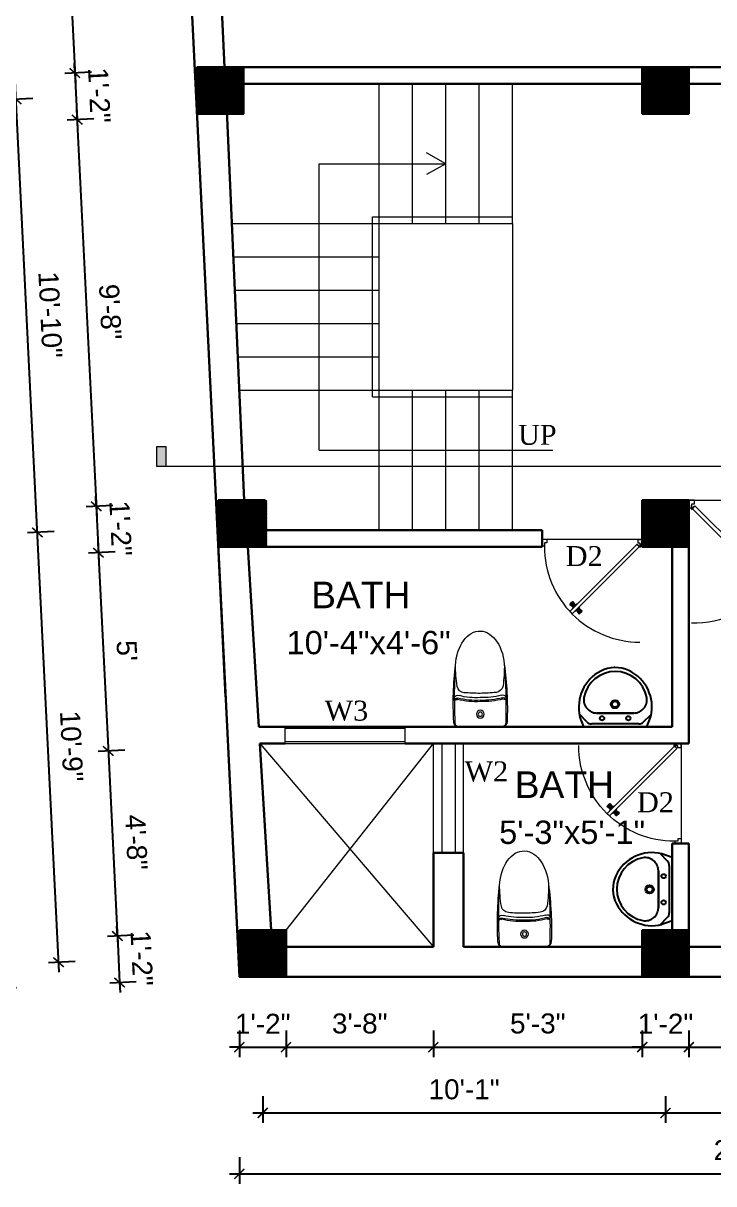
# Model space of a CAD drawing. Header units: inches. Extents: x -4737 to 13205, y 2479 to 13285.
# Drawn here: x 2797.3 to 3004.6, y 10664.3 to 11012.6 of the extents above; entities that cross this region are included whole.
import ezdxf
from ezdxf.enums import TextEntityAlignment as Align

# ---------------------------------------------------------------- set-up
doc = ezdxf.new("R2010")
doc.units = ezdxf.units.IN
doc.header["$MEASUREMENT"] = 0
doc.linetypes.add('HIDDEN2', pattern=[0.1875, 0.125, -0.0625])
for name, color, linetype, lineweight in [('A-FURN', 9, 'Continuous', 5), ('Door', 205, 'Continuous', 13), ('hatch-.09', 8, 'Continuous', 9), ('Label', 7, 'Continuous', 13), ('ns_DIMS', 1, 'Continuous', 0), ('ns_DIMS @ 1', 1, 'Continuous', 0), ('ns_TEXT', 7, 'Continuous', 13), ('PUERTAS', 7, 'Continuous', 9), ('stair', 201, 'Continuous', 13), ('Text', 7, 'Continuous', 13), ('WALL', 12, 'Continuous', 30), ('wall2', 1, 'Continuous', 15), ('windoow', 4, 'Continuous', 5)]:
    doc.layers.add(name, color=color, linetype=linetype, lineweight=lineweight)
doc.layers.add('furniture', color=253, linetype='Continuous')
doc.styles.add('arial 1000', font='arial.ttf')
doc.styles.add('dim', font='arial.ttf', dxfattribs={"height": 7})
doc.styles.get("Standard").update_dxf_attribs({"font": 'arial.ttf'})
doc.styles.add('Tahoma', font='tahoma.ttf')
doc.dimstyles.new("1-8'", dxfattribs={"dimtxt": 6, "dimasz": 3, "dimexe": 3, "dimexo": 6, "dimgap": 4, "dimtad": 1, "dimdec": 0, "dimzin": 0, "dimdsep": 46, "dimlunit": 4, "dimtxsty": 'arial 1000', "dimblk": 'ARCHTICK', "dimcen": 8, "dimdle": 3, "dimclrt": 7, "dimazin": 0, "dimtfac": 1, "dimtdec": 0, "dimtix": 1, "dimtmove": 2, "dimatfit": 3, "dimfxl": 5, "dimfxlon": 1, "dimarcsym": 0})

# ---------------------------------------------------------------- blocks, each defined once
blk = doc.blocks.new('2ft6in')
at = {"layer": 'PUERTAS', "color": 2}
for p, q in [((0.84, 2.1), (21.02, 22.28)), ((21.71, 21.6), (1.47, 1.37)), ((18.33, 21.76), (18.31, 21.77)), ((21.71, 21.6), (21.02, 22.28)), ((21.18, 18.9), (21.2, 18.89)), ((0, 2), (0, 0)), ((0.6, 2), (0, 2)), ((1.33, 0), (0, 0)), ((0.6, 1.26), (0.6, 2.04)), ((0.67, 1.26), (0.6, 1.26)), ((0.67, 1.26), (0.67, 2.01)), ((0.67, 1), (0.67, 1.26)), ((1.33, 1), (0.67, 1)), ((1.31, 1.53), (0.79, 2.06)), ((1.36, 1.58), (0.81, 2.12)), ((1.36, 1.58), (1.31, 1.53)), ((1.47, 1.37), (1.31, 1.53)), ((1.33, 0), (1.33, 1)), ((28.67, 0), (28.67, 1)), ((28.67, 1), (29.33, 1)), ((28.67, 0), (30, 0)), ((29.33, 1), (29.33, 2)), ((29.33, 2), (30, 2)), ((30, 0), (30, 2))]:
    blk.add_line(p, q, dxfattribs=at)
at = {"layer": 'PUERTAS', "color": 8}
for p, q in [((18.81, 20.78), (18.04, 21.4)), ((18.86, 20.83), (18.08, 21.46)), ((18.95, 20.92), (18.2, 21.58)), ((18.44, 21.9), (18.31, 21.77)), ((19.07, 21.03), (18.34, 21.72)), ((18.44, 21.9), (18.56, 22.02)), ((18.58, 22.01), (18.56, 22.02)), ((19.3, 21.26), (18.61, 22)), ((19.42, 21.38), (18.75, 22.14)), ((19.51, 21.48), (18.88, 22.26)), ((19.55, 21.53), (18.93, 22.3)), ((19.15, 20.82), (19.05, 20.92)), ((19.19, 20.87), (19.1, 20.96)), ((19.25, 20.93), (19.16, 21.02)), ((19.4, 21.08), (19.31, 21.17)), ((19.47, 21.15), (19.38, 21.24)), ((19.43, 20.78), (19.4, 20.9)), ((19.51, 21.19), (19.42, 21.28)), ((19.55, 20.91), (19.43, 20.94)), ((19.53, 21.21), (19.44, 21.3)), ((19.7, 21.06), (19.51, 21.01)), ((19.89, 21.24), (19.58, 21.08)), ((20.07, 21.42), (19.64, 21.15)), ((18.91, 20.27), (19.19, 20.69)), ((19.13, 20.8), (19.03, 20.9)), ((19.09, 20.44), (19.25, 20.76)), ((19.28, 20.63), (19.32, 20.83)), ((19.69, 19.49), (20.12, 19.76)), ((19.87, 19.67), (20.18, 19.83)), ((20.06, 19.85), (20.25, 19.9)), ((20.21, 20), (20.33, 19.97)), ((20.21, 19.38), (20.83, 18.61)), ((20.23, 19.7), (20.32, 19.61)), ((20.25, 19.72), (20.34, 19.63)), ((20.25, 19.43), (20.88, 18.65)), ((20.29, 19.76), (20.38, 19.67)), ((20.33, 20.13), (20.36, 20.01)), ((20.34, 19.53), (21, 18.77)), ((20.36, 19.83), (20.45, 19.74)), ((20.48, 20.28), (20.44, 20.08)), ((20.46, 19.64), (21.14, 18.91)), ((20.5, 19.98), (20.6, 19.89)), ((20.67, 20.47), (20.51, 20.15)), ((20.85, 20.64), (20.57, 20.22)), ((20.57, 20.04), (20.66, 19.95)), ((20.61, 20.09), (20.7, 19.99)), ((20.63, 20.11), (20.72, 20.01)), ((20.69, 19.87), (21.42, 19.19)), ((20.81, 19.99), (21.56, 19.33)), ((20.9, 20.08), (21.68, 19.45)), ((20.95, 20.13), (21.72, 19.51)), ((21.32, 19.01), (21.2, 18.89)), ((21.32, 19.01), (21.44, 19.14)), ((21.43, 19.15), (21.44, 19.14)), ((0, 0), (30, 0))]:
    blk.add_line(p, q, dxfattribs=at)
at = {"layer": 'PUERTAS', "color": 1}
for p, q in [((18.06, 21.44), (18.48, 21.86)), ((18.74, 20.79), (18.06, 21.34)), ((18.08, 21.51), (18.45, 21.88)), ((18.11, 21.49), (18.08, 21.51)), ((18.82, 22.25), (18.45, 21.88)), ((18.9, 22.28), (18.48, 21.86)), ((18.84, 22.23), (18.82, 22.25)), ((18.83, 20.8), (19.18, 21.15)), ((19.54, 21.59), (18.99, 22.27)), ((19.02, 20.88), (19.24, 21.1)), ((19.11, 20.79), (19.33, 21.01)), ((19.54, 21.5), (19.18, 21.15)), ((19.45, 21.31), (19.24, 21.1)), ((19.55, 21.22), (19.33, 21.01)), ((19.45, 21.41), (19.45, 21.41)), ((19.54, 21.22), (19.45, 21.31)), ((19.64, 21.23), (19.64, 21.23)), ((19.74, 21.24), (19.73, 21.23)), ((20.12, 21.49), (19.74, 21.24)), ((20.22, 21.48), (20.22, 21.49)), ((18.84, 20.21), (19.1, 20.6)), ((18.85, 20.11), (18.84, 20.12)), ((18.92, 20.89), (18.93, 20.88)), ((19.12, 20.8), (19.03, 20.89)), ((19.1, 20.7), (19.11, 20.69)), ((19.1, 20.6), (19.1, 20.6)), ((19.53, 19.43), (19.54, 19.42)), ((19.64, 19.42), (20.02, 19.67)), ((20.02, 19.67), (20.03, 19.68)), ((20.12, 19.68), (20.12, 19.68)), ((20.21, 19.69), (20.43, 19.9)), ((20.22, 19.41), (20.57, 19.76)), ((20.22, 19.69), (20.31, 19.6)), ((20.22, 19.32), (20.76, 18.64)), ((20.31, 19.6), (20.52, 19.81)), ((20.31, 19.5), (20.31, 19.5)), ((20.65, 20.12), (20.43, 19.9)), ((20.74, 20.03), (20.52, 19.81)), ((20.93, 20.11), (20.57, 19.76)), ((20.64, 20.11), (20.73, 20.02)), ((20.66, 20.31), (20.65, 20.31)), ((20.65, 20.21), (20.65, 20.22)), ((20.91, 20.7), (20.66, 20.31)), ((20.84, 20.02), (20.83, 20.03)), ((20.86, 18.63), (21.28, 19.05)), ((20.91, 20.8), (20.91, 20.79)), ((20.91, 18.68), (20.94, 18.66)), ((20.94, 18.66), (21.31, 19.03)), ((21.02, 20.12), (21.7, 19.57)), ((21.7, 19.47), (21.28, 19.05)), ((21.67, 19.4), (21.31, 19.03)), ((21.65, 19.42), (21.67, 19.4))]:
    blk.add_line(p, q, dxfattribs=at)
at = {"layer": 'PUERTAS', "color": 2}
for radius in [0.129, 0.0627]:
    blk.add_circle((0.68, 2.14), radius, dxfattribs=at)
at = {"layer": 'PUERTAS', "color": 8}
blk.add_arc((0.68, 2.14), 28.65, 359.7285, 90.0333, dxfattribs=at)
at = {"layer": 'PUERTAS', "color": 1}
for centre, start, end in [((18.94, 22.23), 38.9236, 135), ((19.4, 21.36), 315, 45), ((19.49, 21.55), 315, 38.9236), ((19.6, 21.18), 50.2572, 135), ((19.68, 21.28), 230.2572, 315), ((20.17, 21.44), 45, 135), ((18.78, 20.84), 231.0764, 315), ((18.89, 20.16), 135, 225), ((18.97, 20.93), 225, 315), ((19.16, 20.74), 135, 219.7428), ((19.06, 20.65), 315, 39.7428), ((19.59, 19.47), 225, 315), ((20.07, 19.63), 50.2572, 135), ((20.16, 19.73), 230.2572, 315), ((20.27, 19.36), 135, 218.9236), ((20.35, 19.55), 135, 225), ((20.7, 20.26), 135, 219.7428), ((20.6, 20.17), 315, 39.7428), ((20.78, 19.98), 45, 135), ((20.82, 18.68), 218.9236, 315), ((20.87, 20.75), 315, 45), ((20.98, 20.07), 51.0764, 135), ((21.65, 19.52), 315, 51.0764)]:
    blk.add_arc(centre, 0.0667, start, end, dxfattribs=at)
blk = doc.blocks.new('*U33')
at = {"color": 3, "xscale": -1}
blk.add_blockref('2ft6in', (42, 0), dxfattribs=at)
blk = doc.blocks.new('3ft')
at = {"layer": 'PUERTAS', "color": 2}
for p, q in [((1.01, 2.52), (25.23, 26.74)), ((26.05, 25.92), (1.77, 1.64)), ((21.99, 26.11), (21.98, 26.13)), ((26.05, 25.92), (25.23, 26.74)), ((25.42, 22.68), (25.43, 22.67)), ((0, 2.4), (0, 0)), ((0.72, 2.4), (0, 2.4)), ((1.6, 0), (0, 0)), ((0.72, 1.52), (0.72, 2.44)), ((0.8, 1.52), (0.72, 1.52)), ((0.8, 1.52), (0.8, 2.41)), ((0.8, 1.2), (0.8, 1.52)), ((1.6, 1.2), (0.8, 1.2)), ((1.57, 1.84), (0.94, 2.47)), ((1.63, 1.89), (0.97, 2.55)), ((1.63, 1.89), (1.57, 1.84)), ((1.77, 1.64), (1.57, 1.84)), ((1.6, 0), (1.6, 1.2)), ((34.4, 0), (34.4, 1.2)), ((34.4, 1.2), (35.2, 1.2)), ((34.4, 0), (36, 0)), ((35.2, 1.2), (35.2, 2.4)), ((35.2, 2.4), (36, 2.4)), ((36, 0), (36, 2.4))]:
    blk.add_line(p, q, dxfattribs=at)
at = {"layer": 'PUERTAS', "color": 8}
for p, q in [((22.57, 24.94), (21.65, 25.68)), ((22.63, 24.99), (21.69, 25.75)), ((22.74, 25.1), (21.84, 25.9)), ((22.13, 26.28), (21.98, 26.13)), ((22.88, 25.24), (22.01, 26.06)), ((22.13, 26.28), (22.27, 26.42)), ((22.29, 26.41), (22.27, 26.42)), ((23.16, 25.52), (22.34, 26.39)), ((23.3, 25.66), (22.5, 26.56)), ((23.41, 25.77), (22.65, 26.71)), ((22.69, 24.32), (23.02, 24.83)), ((23.46, 25.83), (22.72, 26.75)), ((22.95, 24.96), (22.84, 25.07)), ((22.98, 24.99), (22.86, 25.1)), ((23.03, 25.04), (22.91, 25.15)), ((22.91, 24.53), (23.1, 24.91)), ((23.11, 25.12), (22.99, 25.23)), ((23.13, 24.76), (23.18, 24.99)), ((23.28, 25.3), (23.17, 25.41)), ((23.36, 25.37), (23.25, 25.49)), ((23.31, 24.94), (23.28, 25.08)), ((23.41, 25.43), (23.3, 25.54)), ((23.46, 25.09), (23.32, 25.13)), ((23.44, 25.45), (23.33, 25.56)), ((23.64, 25.27), (23.41, 25.22)), ((23.87, 25.49), (23.49, 25.3)), ((24.08, 25.71), (23.57, 25.38)), ((24.8, 24.56), (24.61, 24.18)), ((25.02, 24.77), (24.68, 24.26)), ((23.63, 23.38), (24.14, 23.72)), ((23.84, 23.6), (24.22, 23.79)), ((24.07, 23.82), (24.3, 23.88)), ((24.25, 24), (24.39, 23.97)), ((24.25, 23.26), (24.99, 22.34)), ((24.27, 23.64), (24.38, 23.53)), ((24.3, 23.67), (24.41, 23.56)), ((24.3, 23.32), (25.06, 22.38)), ((24.35, 23.72), (24.46, 23.61)), ((24.4, 24.15), (24.43, 24.01)), ((24.41, 23.43), (25.2, 22.53)), ((24.43, 23.8), (24.54, 23.69)), ((24.58, 24.33), (24.52, 24.1)), ((24.55, 23.57), (25.37, 22.7)), ((24.6, 23.97), (24.72, 23.86)), ((24.68, 24.05), (24.79, 23.94)), ((24.73, 24.1), (24.85, 23.99)), ((24.76, 24.13), (24.87, 24.02)), ((24.83, 23.85), (25.7, 23.03)), ((24.97, 23.99), (25.87, 23.2)), ((25.08, 24.1), (26.02, 23.34)), ((25.14, 24.15), (26.06, 23.41)), ((25.58, 22.82), (25.43, 22.67)), ((25.58, 22.82), (25.73, 22.97)), ((25.72, 22.98), (25.73, 22.97)), ((0, 0), (36, 0))]:
    blk.add_line(p, q, dxfattribs=at)
at = {"layer": 'PUERTAS', "color": 1}
for p, q in [((21.67, 25.73), (22.17, 26.23)), ((22.49, 24.95), (21.67, 25.61)), ((21.7, 25.82), (22.14, 26.26)), ((21.73, 25.79), (21.7, 25.82)), ((22.58, 26.7), (22.14, 26.26)), ((22.67, 26.73), (22.17, 26.23)), ((22.61, 26.67), (22.58, 26.7)), ((22.6, 24.96), (23.02, 25.38)), ((22.61, 24.25), (22.92, 24.72)), ((22.7, 25.07), (22.71, 25.06)), ((23.45, 25.91), (22.79, 26.73)), ((22.82, 25.06), (23.08, 25.32)), ((22.94, 24.95), (22.83, 25.07)), ((22.92, 24.72), (22.92, 24.72)), ((22.93, 24.94), (23.19, 25.21)), ((22.93, 24.84), (22.93, 24.83)), ((23.44, 25.81), (23.02, 25.38)), ((23.34, 25.58), (23.08, 25.32)), ((23.46, 25.47), (23.19, 25.21)), ((23.33, 25.7), (23.34, 25.69)), ((23.45, 25.46), (23.33, 25.57)), ((23.57, 25.47), (23.57, 25.47)), ((24.15, 25.79), (23.68, 25.48)), ((23.68, 25.48), (23.68, 25.48)), ((24.27, 25.78), (24.26, 25.79)), ((25.1, 24.84), (24.79, 24.38)), ((25.09, 24.96), (25.1, 24.95)), ((22.62, 24.13), (22.61, 24.14)), ((23.44, 23.31), (23.45, 23.3)), ((23.56, 23.3), (24.03, 23.61)), ((24.03, 23.61), (24.03, 23.62)), ((24.14, 23.62), (24.14, 23.62)), ((24.25, 23.62), (24.51, 23.89)), ((24.26, 23.29), (24.69, 23.71)), ((24.26, 23.63), (24.37, 23.52)), ((24.26, 23.18), (24.92, 22.37)), ((24.37, 23.52), (24.63, 23.77)), ((24.37, 23.4), (24.37, 23.4)), ((24.78, 24.15), (24.51, 23.89)), ((24.89, 24.03), (24.63, 23.77)), ((25.11, 24.14), (24.69, 23.71)), ((24.77, 24.14), (24.88, 24.03)), ((24.79, 24.38), (24.78, 24.37)), ((24.78, 24.26), (24.78, 24.26)), ((25, 24.03), (25, 24.03)), ((25.04, 22.36), (25.54, 22.86)), ((25.1, 22.42), (25.13, 22.39)), ((25.13, 22.39), (25.57, 22.83)), ((25.22, 24.14), (26.03, 23.48)), ((26.04, 23.37), (25.54, 22.86)), ((26.01, 23.27), (25.57, 22.83)), ((25.98, 23.3), (26.01, 23.27))]:
    blk.add_line(p, q, dxfattribs=at)
at = {"layer": 'PUERTAS', "color": 2}
for radius in [0.155, 0.0752]:
    blk.add_circle((0.82, 2.56), radius, dxfattribs=at)
at = {"layer": 'PUERTAS', "color": 8}
blk.add_arc((0.82, 2.56), 34.38, 359.7285, 90.0333, dxfattribs=at)
at = {"layer": 'PUERTAS', "color": 1}
for centre, start, end in [((22.54, 25.01), 231.0764, 315), ((22.73, 26.68), 38.9236, 135), ((22.77, 25.12), 225, 315), ((22.99, 24.89), 135, 219.7428), ((22.87, 24.78), 315, 39.7428), ((23.28, 25.63), 315, 45), ((23.39, 25.86), 315, 38.9236), ((23.51, 25.41), 50.2572, 135), ((23.62, 25.53), 230.2572, 315), ((24.2, 25.73), 45, 135), ((25.04, 24.89), 315, 45), ((22.67, 24.2), 135, 225), ((23.51, 23.36), 225, 315), ((24.09, 23.56), 50.2572, 135), ((24.2, 23.68), 230.2572, 315), ((24.32, 23.23), 135, 218.9236), ((24.42, 23.46), 135, 225), ((24.84, 24.31), 135, 219.7428), ((24.72, 24.21), 315, 39.7428), ((24.94, 23.98), 45, 135), ((24.98, 22.42), 218.9236, 315), ((25.17, 24.08), 51.0764, 135), ((25.98, 23.42), 315, 51.0764)]:
    blk.add_arc(centre, 0.08, start, end, dxfattribs=at)
blk = doc.blocks.new('*U36')
at = {"color": 3}
blk.add_blockref('3ft', (0, 0), dxfattribs=at)
blk = doc.blocks.new('A$C2BC6131C')
at = {"layer": 'A-FURN', "color": 8}
for p in [(0, 163.5), (0, -163.5)]:
    blk.add_line(p, (0, 0), dxfattribs=at)
for radius in [29.6, 16.1]:
    blk.add_circle((95.9, 0), radius, dxfattribs=at)
for centre, radius, start, end in [((40, 163.5), 40, 92.59988, 180), ((197, -4116.4), 4311.6, 86.30057, 92.47118), ((155.1, -2371.3), 2577.4, 82.86641, 92.59988), ((201.9, 176.4), 18.8, 342.35932, 95.93155), ((192.7, 178.4), 18.2, 343.38126, 66.47238), ((217.8, 172), 24.1, 332.20328, 71.94045), ((468.5, -913.5), 1099.7, 89.65189, 98.29697), ((793.4, 23.7), 602, 165.61847, 182.25332), ((793.4, 23.7), 592, 165.61847, 182.25332), ((773.9, 23.7), 552, 165.61847, 182.45753), ((1633.1, -8.2), 1378.2, 174.60795, 179.65911), ((320.7, 115.7), 60, 100.47011, 174.60795), ((1633.1, 8.2), 1378.2, 180.34089, 185.39205), ((793.4, -23.7), 602, 177.74668, 194.38153), ((793.4, -23.7), 592, 177.74668, 194.38153), ((773.9, -23.7), 552, 177.54247, 194.38153), ((40, -163.5), 40, 180, 267.40012), ((201.9, -176.4), 18.8, 264.06845, 17.64068), ((192.7, -178.4), 18.2, 293.52762, 16.61874), ((217.8, -172), 24.1, 288.05955, 27.79672), ((320.7, -115.7), 60, 185.39205, 259.52989), ((468.5, 913.5), 1099.7, 261.70303, 270.34811), ((197, 4116.4), 4311.6, 267.52882, 273.69943), ((155.1, 2371.3), 2577.4, 267.40012, 277.13359)]:
    blk.add_arc(centre, radius, start, end, dxfattribs=at)
blk.add_ellipse((440.7, 0), major_axis=(-289.3, 0), ratio=0.648116, start_param=1.570796, end_param=4.592942, dxfattribs=at)
blk = doc.blocks.new('A$C2C8E2855')
at = {"color": 3}
for p, q in [((76.7, -153.7), (18.7, -208.2)), ((49.5, -117.7), (20, -196.2)), ((530.2, -117.7), (49.5, -117.7)), ((52.4, -117.7), (529.2, -117.7)), ((110.9, -140.2), (470.9, -140.2)), ((506.5, -155.1), (563.4, -212.8)), ((530.2, -117.7), (559.7, -196.2)), ((149.1, -222.9), (431, -222.9)), ((431, -222.9), (149.1, -222.9))]:
    blk.add_line(p, q, dxfattribs=at)
for centre, radius in [((190.8, -182.7), 16.3), ((390.8, -182.7), 16.3), ((292.2, -290.1), 31.6), ((292.2, -290.1), 23)]:
    blk.add_circle(centre, radius, dxfattribs=at)
for centre, radius, start, end in [((110.9, -190.2), 50, 90, 133.18096), ((470.9, -190.2), 50, 44.56072, 90), ((318.3, -269.6), 307.1, 166.17513, 244.72963), ((149.1, -322.9), 100, 90, 190.56023), ((261.4, -269.6), 307.1, 297.06391, 13.82487), ((431, -322.9), 100, 349.43977, 90), ((290.1, -296.6), 243.4, 190.56023, 349.43977), ((289.7, -319.1), 250.2, 245.80711, 296.46282), ((318.3, -269.6), 307.1, 266.58899, 266.59358)]:
    blk.add_arc(centre, radius, start, end, dxfattribs=at)
at = {"color": 3, "width": 0.8, "flags": 9}
for tag in ['XSIZE', 'YSIZE']:
    blk.add_attdef(tag, (289.9, -117.7), '', height=0.5, dxfattribs=at)
blk = doc.blocks.new('*U32')
at = {"color": 3}
blk.add_blockref('2ft6in', (0, 0), dxfattribs=at)
blk = doc.blocks.new('_ArchTick')
at = {"color": 0, "const_width": 0.15}
blk.add_lwpolyline([(-0.5, -0.5), (0.5, 0.5)], dxfattribs=at)
blk = doc.blocks.new('*D414')
at = {"layer": 'Defpoints', "color": 0, "transparency": 16777216}
for p in [(2862.16, 10726.48), (2876.16, 10726.48), (2876.16, 10705.34)]:
    blk.add_point(p, dxfattribs=at)
at = {"layer": 'ns_DIMS', "color": 0, "lineweight": -2, "transparency": 16777216}
for p, q in [((2862.16, 10710.34), (2862.16, 10702.34)), ((2876.16, 10710.34), (2876.16, 10702.34)), ((2862.16, 10705.34), (2859.16, 10705.34)), ((2862.16, 10705.34), (2876.16, 10705.34)), ((2876.16, 10705.34), (2879.16, 10705.34))]:
    blk.add_line(p, q, dxfattribs=at)
at = {"layer": 'ns_DIMS', "color": 0, "lineweight": -2, "transparency": 16777216, "xscale": 3, "yscale": 3, "zscale": 3}
blk.add_blockref('_ArchTick', (2862.16, 10705.34), dxfattribs=at)
at = {"layer": 'ns_DIMS', "color": 0, "lineweight": -2, "transparency": 16777216, "xscale": 3, "yscale": 3, "zscale": 3, "rotation": 180}
blk.add_blockref('_ArchTick', (2876.16, 10705.34), dxfattribs=at)
at = {"layer": 'ns_DIMS', "color": 7, "transparency": 16777216, "insert": (2869.16, 10712.35), "char_height": 6, "attachment_point": 5, "style": 'arial 1000'}
blk.add_mtext('1\'-2"', dxfattribs=at)
blk = doc.blocks.new('*D415')
at = {"layer": 'Defpoints', "color": 0, "transparency": 16777216}
for p in [(2876.16, 10726.48), (2920.4, 10726.48), (2920.4, 10705.34)]:
    blk.add_point(p, dxfattribs=at)
at = {"layer": 'ns_DIMS', "color": 0, "lineweight": -2, "transparency": 16777216}
for p, q in [((2876.16, 10710.34), (2876.16, 10702.34)), ((2920.4, 10710.34), (2920.4, 10702.34)), ((2873.16, 10705.34), (2923.4, 10705.34))]:
    blk.add_line(p, q, dxfattribs=at)
at = {"layer": 'ns_DIMS', "color": 0, "lineweight": -2, "transparency": 16777216, "xscale": 3, "yscale": 3, "zscale": 3, "rotation": 180}
blk.add_blockref('_ArchTick', (2876.16, 10705.34), dxfattribs=at)
at = {"layer": 'ns_DIMS', "color": 0, "lineweight": -2, "transparency": 16777216, "xscale": 3, "yscale": 3, "zscale": 3}
blk.add_blockref('_ArchTick', (2920.4, 10705.34), dxfattribs=at)
at = {"layer": 'ns_DIMS', "color": 7, "transparency": 16777216, "insert": (2898.28, 10712.4), "char_height": 6, "attachment_point": 5, "style": 'arial 1000'}
blk.add_mtext('3\'-8"', dxfattribs=at)
blk = doc.blocks.new('*D416')
at = {"layer": 'Defpoints', "color": 0, "transparency": 16777216}
for p in [(2920.4, 10726.48), (2983.07, 10726.48), (2983.07, 10705.34)]:
    blk.add_point(p, dxfattribs=at)
at = {"layer": 'ns_DIMS', "color": 0, "lineweight": -2, "transparency": 16777216}
for p, q in [((2920.4, 10710.34), (2920.4, 10702.34)), ((2983.07, 10710.34), (2983.07, 10702.34)), ((2917.4, 10705.34), (2986.07, 10705.34))]:
    blk.add_line(p, q, dxfattribs=at)
at = {"layer": 'ns_DIMS', "color": 0, "lineweight": -2, "transparency": 16777216, "xscale": 3, "yscale": 3, "zscale": 3, "rotation": 180}
blk.add_blockref('_ArchTick', (2920.4, 10705.34), dxfattribs=at)
at = {"layer": 'ns_DIMS', "color": 0, "lineweight": -2, "transparency": 16777216, "xscale": 3, "yscale": 3, "zscale": 3}
blk.add_blockref('_ArchTick', (2983.07, 10705.34), dxfattribs=at)
at = {"layer": 'ns_DIMS', "color": 7, "transparency": 16777216, "insert": (2951.73, 10712.4), "char_height": 6, "attachment_point": 5, "style": 'arial 1000'}
blk.add_mtext('5\'-3"', dxfattribs=at)
blk = doc.blocks.new('*D245')
at = {"layer": 'Defpoints', "color": 0, "transparency": 16777216}
for p in [(2983.07, 10726.48), (2997.07, 10726.48), (2997.07, 10705.34)]:
    blk.add_point(p, dxfattribs=at)
at = {"layer": 'ns_DIMS', "color": 0, "lineweight": -2, "transparency": 16777216}
for p, q in [((2983.07, 10710.34), (2983.07, 10702.34)), ((2997.07, 10710.34), (2997.07, 10702.34)), ((2983.07, 10705.34), (2980.07, 10705.34)), ((2983.07, 10705.34), (2997.07, 10705.34)), ((2997.07, 10705.34), (3000.07, 10705.34))]:
    blk.add_line(p, q, dxfattribs=at)
at = {"layer": 'ns_DIMS', "color": 0, "lineweight": -2, "transparency": 16777216, "xscale": 3, "yscale": 3, "zscale": 3}
blk.add_blockref('_ArchTick', (2983.07, 10705.34), dxfattribs=at)
at = {"layer": 'ns_DIMS', "color": 0, "lineweight": -2, "transparency": 16777216, "xscale": 3, "yscale": 3, "zscale": 3, "rotation": 180}
blk.add_blockref('_ArchTick', (2997.07, 10705.34), dxfattribs=at)
at = {"layer": 'ns_DIMS', "color": 7, "transparency": 16777216, "insert": (2990.07, 10712.35), "char_height": 6, "attachment_point": 5, "style": 'arial 1000'}
blk.add_mtext('1\'-2"', dxfattribs=at)
blk = doc.blocks.new('*D417')
at = {"layer": 'Defpoints', "color": 0, "transparency": 16777216}
for p in [(2997.07, 10726.48), (3158.93, 10726.48), (3158.93, 10705.34)]:
    blk.add_point(p, dxfattribs=at)
at = {"layer": 'ns_DIMS', "color": 0, "lineweight": -2, "transparency": 16777216}
for p, q in [((2997.07, 10710.34), (2997.07, 10702.34)), ((3158.93, 10710.34), (3158.93, 10702.34)), ((2994.07, 10705.34), (3161.93, 10705.34))]:
    blk.add_line(p, q, dxfattribs=at)
at = {"layer": 'ns_DIMS', "color": 0, "lineweight": -2, "transparency": 16777216, "xscale": 3, "yscale": 3, "zscale": 3, "rotation": 180}
blk.add_blockref('_ArchTick', (2997.07, 10705.34), dxfattribs=at)
at = {"layer": 'ns_DIMS', "color": 0, "lineweight": -2, "transparency": 16777216, "xscale": 3, "yscale": 3, "zscale": 3}
blk.add_blockref('_ArchTick', (3158.93, 10705.34), dxfattribs=at)
at = {"layer": 'ns_DIMS', "color": 7, "transparency": 16777216, "insert": (3078, 10712.4), "char_height": 6, "attachment_point": 5, "style": 'arial 1000'}
blk.add_mtext('13\'-6"', dxfattribs=at)
blk = doc.blocks.new('*D409')
at = {"layer": 'Defpoints', "color": 0, "transparency": 16777216}
for p in [(2869.16, 10726.48), (2990.07, 10726.48), (2990.07, 10685.58)]:
    blk.add_point(p, dxfattribs=at)
at = {"layer": 'ns_DIMS', "color": 0, "lineweight": -2, "transparency": 16777216}
for p, q in [((2869.16, 10690.58), (2869.16, 10682.58)), ((2990.07, 10690.58), (2990.07, 10682.58)), ((2866.16, 10685.58), (2993.07, 10685.58))]:
    blk.add_line(p, q, dxfattribs=at)
at = {"layer": 'ns_DIMS', "color": 0, "lineweight": -2, "transparency": 16777216, "xscale": 3, "yscale": 3, "zscale": 3, "rotation": 180}
blk.add_blockref('_ArchTick', (2869.16, 10685.58), dxfattribs=at)
at = {"layer": 'ns_DIMS', "color": 0, "lineweight": -2, "transparency": 16777216, "xscale": 3, "yscale": 3, "zscale": 3}
blk.add_blockref('_ArchTick', (2990.07, 10685.58), dxfattribs=at)
at = {"layer": 'ns_DIMS', "color": 7, "transparency": 16777216, "insert": (2929.61, 10692.64), "char_height": 6, "attachment_point": 5, "style": 'arial 1000'}
blk.add_mtext('10\'-1"', dxfattribs=at)
blk = doc.blocks.new('*D410')
at = {"layer": 'Defpoints', "color": 0, "transparency": 16777216}
for p in [(2990.07, 10726.48), (3167.61, 10726.48), (3167.61, 10685.58)]:
    blk.add_point(p, dxfattribs=at)
at = {"layer": 'ns_DIMS', "color": 0, "lineweight": -2, "transparency": 16777216}
for p, q in [((2990.07, 10690.58), (2990.07, 10682.58)), ((3167.61, 10690.58), (3167.61, 10682.58)), ((2987.07, 10685.58), (3170.61, 10685.58))]:
    blk.add_line(p, q, dxfattribs=at)
at = {"layer": 'ns_DIMS', "color": 0, "lineweight": -2, "transparency": 16777216, "xscale": 3, "yscale": 3, "zscale": 3, "rotation": 180}
blk.add_blockref('_ArchTick', (2990.07, 10685.58), dxfattribs=at)
at = {"layer": 'ns_DIMS', "color": 0, "lineweight": -2, "transparency": 16777216, "xscale": 3, "yscale": 3, "zscale": 3}
blk.add_blockref('_ArchTick', (3167.61, 10685.58), dxfattribs=at)
at = {"layer": 'ns_DIMS', "color": 7, "transparency": 16777216, "insert": (3078.84, 10692.64), "char_height": 6, "attachment_point": 5, "style": 'arial 1000'}
blk.add_mtext('14\'-10"', dxfattribs=at)
blk = doc.blocks.new('*D243')
at = {"layer": 'Defpoints', "color": 0, "transparency": 16777216}
for p in [(2862.16, 10726.48), (3172.93, 10726.48), (3172.93, 10667.32)]:
    blk.add_point(p, dxfattribs=at)
at = {"layer": 'ns_DIMS', "color": 0, "lineweight": -2, "transparency": 16777216}
for p, q in [((2862.16, 10672.32), (2862.16, 10664.32)), ((3172.93, 10672.32), (3172.93, 10664.32)), ((2859.16, 10667.32), (3175.93, 10667.32))]:
    blk.add_line(p, q, dxfattribs=at)
at = {"layer": 'ns_DIMS', "color": 0, "lineweight": -2, "transparency": 16777216, "xscale": 3, "yscale": 3, "zscale": 3, "rotation": 180}
blk.add_blockref('_ArchTick', (2862.16, 10667.32), dxfattribs=at)
at = {"layer": 'ns_DIMS', "color": 0, "lineweight": -2, "transparency": 16777216, "xscale": 3, "yscale": 3, "zscale": 3}
blk.add_blockref('_ArchTick', (3172.93, 10667.32), dxfattribs=at)
at = {"layer": 'ns_DIMS', "color": 7, "transparency": 16777216, "insert": (3017.54, 10674.38), "char_height": 6, "attachment_point": 5, "style": 'arial 1000'}
blk.add_mtext('25\'-11"', dxfattribs=at)
blk = doc.blocks.new('*U53')
blk.add_hatch(color=256).paths.add_polyline_path([(-7.7473, 0.125), (-7.6914, 0.125), (-7.6914, 0), (-7.7473, 0)])
at = {"linetype": 'HIDDEN2', "ltscale": 100}
blk.add_line((-0.3125, 0), (-7.7473, 0), dxfattribs=at)
blk.add_lwpolyline([(-7.7473, 0.125), (-7.6914, 0.125), (-7.6914, 0), (-7.7473, 0)], close=True)
at = {"style": 'Tahoma', "flags": 8}
blk.add_attdef('VIEWNUMBER', text='', height=0.125, dxfattribs=at).set_placement((0, 0), align=Align.BOTTOM_CENTER)
blk.add_attdef('SHEETNUMBER', text='', height=0.125, dxfattribs=at).set_placement((0, -0.0625), align=Align.TOP_CENTER)
blk = doc.blocks.new('*D578')
at = {"layer": 'Defpoints', "color": 0, "transparency": 16777216}
for p in [(2842.87, 11117.98), (2812.76, 10997.67), (2849.4, 10999.48)]:
    blk.add_point(p, dxfattribs=at)
at = {"layer": 'ns_DIMS', "color": 0, "lineweight": -2, "transparency": 16777216}
for p, q in [((2806.77, 11119.21), (2812.91, 10994.67)), ((2811.91, 11116.46), (2803.92, 11116.07)), ((2817.75, 10997.92), (2809.76, 10997.52))]:
    blk.add_line(p, q, dxfattribs=at)
at = {"layer": 'ns_DIMS', "color": 0, "lineweight": -2, "transparency": 16777216, "xscale": 3, "yscale": 3, "zscale": 3}
for p, rotation in [((2806.92, 11116.21), 92.82029601863803), ((2812.76, 10997.67), 272.820296018638)]:
    blk.add_blockref('_ArchTick', p, dxfattribs=dict(at, rotation=rotation))
at = {"layer": 'ns_DIMS', "color": 7, "transparency": 16777216, "insert": (2816.89, 11057.29), "char_height": 6, "attachment_point": 5, "rotation": 272.8203, "style": 'arial 1000'}
blk.add_mtext('9\'-11"', dxfattribs=at)
blk = doc.blocks.new('*D579')
at = {"layer": 'Defpoints', "color": 0, "transparency": 16777216}
for p in [(2849.4, 10999.48), (2813.45, 10983.7), (2849.4, 10985.48)]:
    blk.add_point(p, dxfattribs=at)
at = {"layer": 'ns_DIMS', "color": 0, "lineweight": -2, "transparency": 16777216}
for p, q in [((2812.76, 10997.67), (2812.61, 11000.67)), ((2817.75, 10997.92), (2809.76, 10997.52)), ((2812.76, 10997.67), (2813.45, 10983.7)), ((2818.44, 10983.95), (2810.45, 10983.56)), ((2813.45, 10983.7), (2813.59, 10980.71))]:
    blk.add_line(p, q, dxfattribs=at)
at = {"layer": 'ns_DIMS', "color": 0, "lineweight": -2, "transparency": 16777216, "xscale": 3, "yscale": 3, "zscale": 3}
for p, rotation in [((2812.76, 10997.67), 272.820296018638), ((2813.45, 10983.7), 92.82029601863803)]:
    blk.add_blockref('_ArchTick', p, dxfattribs=dict(at, rotation=rotation))
at = {"layer": 'ns_DIMS', "color": 7, "transparency": 16777216, "insert": (2820.11, 10991.03), "char_height": 6, "attachment_point": 5, "rotation": 272.8203, "style": 'arial 1000'}
blk.add_mtext('1\'-2"', dxfattribs=at)
blk = doc.blocks.new('*D580')
at = {"layer": 'Defpoints', "color": 0, "transparency": 16777216}
for p in [(2849.4, 10985.48), (2819.16, 10867.67), (2855.81, 10869.48)]:
    blk.add_point(p, dxfattribs=at)
at = {"layer": 'ns_DIMS', "color": 0, "lineweight": -2, "transparency": 16777216}
for p, q in [((2813.3, 10986.7), (2819.31, 10864.67)), ((2818.44, 10983.95), (2810.45, 10983.56)), ((2824.16, 10867.92), (2816.17, 10867.52))]:
    blk.add_line(p, q, dxfattribs=at)
at = {"layer": 'ns_DIMS', "color": 0, "lineweight": -2, "transparency": 16777216, "xscale": 3, "yscale": 3, "zscale": 3}
for p, rotation in [((2813.45, 10983.7), 92.82029601863803), ((2819.16, 10867.67), 272.820296018638)]:
    blk.add_blockref('_ArchTick', p, dxfattribs=dict(at, rotation=rotation))
at = {"layer": 'ns_DIMS', "color": 7, "transparency": 16777216, "insert": (2823.36, 10926.04), "char_height": 6, "attachment_point": 5, "rotation": 272.8203, "style": 'arial 1000'}
blk.add_mtext('9\'-8"', dxfattribs=at)
blk = doc.blocks.new('*D581')
at = {"layer": 'Defpoints', "color": 0, "transparency": 16777216}
for p in [(2855.81, 10869.48), (2819.85, 10853.7), (2855.81, 10855.48)]:
    blk.add_point(p, dxfattribs=at)
at = {"layer": 'ns_DIMS', "color": 0, "lineweight": -2, "transparency": 16777216}
for p, q in [((2824.16, 10867.92), (2816.17, 10867.52)), ((2819.16, 10867.67), (2819.01, 10870.67)), ((2819.16, 10867.67), (2819.85, 10853.7)), ((2824.84, 10853.95), (2816.85, 10853.56)), ((2819.85, 10853.7), (2820, 10850.71))]:
    blk.add_line(p, q, dxfattribs=at)
at = {"layer": 'ns_DIMS', "color": 0, "lineweight": -2, "transparency": 16777216, "xscale": 3, "yscale": 3, "zscale": 3}
for p, rotation in [((2819.16, 10867.67), 272.820296018638), ((2819.85, 10853.7), 92.82029601863803)]:
    blk.add_blockref('_ArchTick', p, dxfattribs=dict(at, rotation=rotation))
at = {"layer": 'ns_DIMS', "color": 7, "transparency": 16777216, "insert": (2826.51, 10861.03), "char_height": 6, "attachment_point": 5, "rotation": 272.8203, "style": 'arial 1000'}
blk.add_mtext('1\'-2"', dxfattribs=at)
blk = doc.blocks.new('*D582')
at = {"layer": 'Defpoints', "color": 0, "transparency": 16777216}
for p in [(2855.81, 10855.48), (2868.31, 10796.47), (2822.78, 10794.22)]:
    blk.add_point(p, dxfattribs=at)
at = {"layer": 'ns_DIMS', "color": 0, "lineweight": -2, "transparency": 16777216}
for p, q in [((2824.84, 10853.95), (2816.85, 10853.56)), ((2819.7, 10856.7), (2822.93, 10791.23)), ((2827.77, 10794.47), (2819.78, 10794.08))]:
    blk.add_line(p, q, dxfattribs=at)
at = {"layer": 'ns_DIMS', "color": 0, "lineweight": -2, "transparency": 16777216, "xscale": 3, "yscale": 3, "zscale": 3}
for p, rotation in [((2819.85, 10853.7), 92.82029601863803), ((2822.78, 10794.22), 272.820296018638)]:
    blk.add_blockref('_ArchTick', p, dxfattribs=dict(at, rotation=rotation))
at = {"layer": 'ns_DIMS', "color": 7, "transparency": 16777216, "insert": (2828.36, 10824.31), "char_height": 6, "attachment_point": 5, "rotation": 272.8203, "style": 'arial 1000'}
blk.add_mtext("5'", dxfattribs=at)
blk = doc.blocks.new('*D583')
at = {"layer": 'Defpoints', "color": 0, "transparency": 16777216}
for p in [(2862.16, 10740.48), (2862.16, 10726.48), (2826.2, 10724.7)]:
    blk.add_point(p, dxfattribs=at)
at = {"layer": 'ns_DIMS', "color": 0, "lineweight": -2, "transparency": 16777216}
for p, q in [((2830.51, 10738.92), (2822.52, 10738.52)), ((2825.52, 10738.67), (2825.37, 10741.67)), ((2825.52, 10738.67), (2826.2, 10724.7)), ((2831.2, 10724.95), (2823.21, 10724.56)), ((2826.2, 10724.7), (2826.35, 10721.71))]:
    blk.add_line(p, q, dxfattribs=at)
at = {"layer": 'ns_DIMS', "color": 0, "lineweight": -2, "transparency": 16777216, "xscale": 3, "yscale": 3, "zscale": 3}
for p, rotation in [((2825.52, 10738.67), 272.820296018638), ((2826.2, 10724.7), 92.82029601863803)]:
    blk.add_blockref('_ArchTick', p, dxfattribs=dict(at, rotation=rotation))
at = {"layer": 'ns_DIMS', "color": 7, "transparency": 16777216, "insert": (2832.86, 10732.03), "char_height": 6, "attachment_point": 5, "rotation": 272.8203, "style": 'arial 1000'}
blk.add_mtext('1\'-2"', dxfattribs=at)
blk = doc.blocks.new('*D584')
at = {"layer": 'Defpoints', "color": 0, "transparency": 16777216}
for p in [(2868.31, 10796.47), (2825.51, 10738.7), (2861.47, 10740.48)]:
    blk.add_point(p, dxfattribs=at)
at = {"layer": 'ns_DIMS', "color": 0, "lineweight": -2, "transparency": 16777216}
for p, q in [((2827.77, 10794.47), (2819.78, 10794.08)), ((2822.63, 10797.22), (2825.66, 10735.71)), ((2830.51, 10738.95), (2822.52, 10738.56))]:
    blk.add_line(p, q, dxfattribs=at)
at = {"layer": 'ns_DIMS', "color": 0, "lineweight": -2, "transparency": 16777216, "xscale": 3, "yscale": 3, "zscale": 3}
for p, rotation in [((2822.78, 10794.22), 92.82029601863803), ((2825.51, 10738.7), 272.820296018638)]:
    blk.add_blockref('_ArchTick', p, dxfattribs=dict(at, rotation=rotation))
at = {"layer": 'ns_DIMS', "color": 7, "transparency": 16777216, "insert": (2831.2, 10766.81), "char_height": 6, "attachment_point": 5, "rotation": 272.8203, "style": 'arial 1000'}
blk.add_mtext('4\'-8"', dxfattribs=at)
blk = doc.blocks.new('*D585')
at = {"layer": 'Defpoints', "color": 0, "transparency": 16777216}
for p in [(2855.81, 10862.48), (2801.53, 10859.8), (2862.16, 10733.48)]:
    blk.add_point(p, dxfattribs=at)
at = {"layer": 'ns_DIMS', "color": 0, "lineweight": -2, "transparency": 16777216}
for p, q in [((2808.03, 10727.81), (2801.38, 10862.8)), ((2806.52, 10860.05), (2798.53, 10859.65)), ((2812.88, 10731.05), (2804.89, 10730.65))]:
    blk.add_line(p, q, dxfattribs=at)
at = {"layer": 'ns_DIMS', "color": 0, "lineweight": -2, "transparency": 16777216, "xscale": 3, "yscale": 3, "zscale": 3}
for p, rotation in [((2801.53, 10859.8), 92.82029601863742), ((2807.88, 10730.8), 272.8202960186374)]:
    blk.add_blockref('_ArchTick', p, dxfattribs=dict(at, rotation=rotation))
at = {"layer": 'ns_DIMS', "color": 7, "transparency": 16777216, "insert": (2811.76, 10795.65), "char_height": 6, "attachment_point": 5, "rotation": 272.8203, "style": 'arial 1000'}
blk.add_mtext('10\'-9"', dxfattribs=at)
blk = doc.blocks.new('*D586')
at = {"layer": 'Defpoints', "color": 0, "transparency": 16777216}
for p in [(2842.18, 11131.98), (2770.27, 11128.44), (2862.16, 10726.48)]:
    blk.add_point(p, dxfattribs=at)
at = {"layer": 'ns_DIMS', "color": 0, "lineweight": -2, "transparency": 16777216}
for p, q in [((2790.4, 10719.94), (2770.12, 11131.44)), ((2775.27, 11128.69), (2767.28, 11128.29)), ((2795.24, 10723.18), (2787.25, 10722.79))]:
    blk.add_line(p, q, dxfattribs=at)
at = {"layer": 'ns_DIMS', "color": 0, "lineweight": -2, "transparency": 16777216, "xscale": 3, "yscale": 3, "zscale": 3}
for p, rotation in [((2770.27, 11128.44), 92.82029601863792), ((2790.25, 10722.93), 272.8202960186379)]:
    blk.add_blockref('_ArchTick', p, dxfattribs=dict(at, rotation=rotation))
at = {"layer": 'ns_DIMS', "color": 7, "transparency": 16777216, "insert": (2787.32, 10926.04), "char_height": 6, "attachment_point": 5, "rotation": 272.8203, "style": 'arial 1000'}
blk.add_mtext('33\'-10"', dxfattribs=at)
blk = doc.blocks.new('*D587')
at = {"layer": 'Defpoints', "color": 0, "transparency": 16777216}
for p in [(2795.12, 10989.8), (2849.4, 10992.48), (2855.81, 10862.48)]:
    blk.add_point(p, dxfattribs=at)
at = {"layer": 'ns_DIMS', "color": 0, "lineweight": -2, "transparency": 16777216}
for p, q in [((2800.12, 10990.05), (2792.13, 10989.65)), ((2801.68, 10856.81), (2794.98, 10992.8)), ((2806.52, 10860.05), (2798.53, 10859.65))]:
    blk.add_line(p, q, dxfattribs=at)
at = {"layer": 'ns_DIMS', "color": 0, "lineweight": -2, "transparency": 16777216, "xscale": 3, "yscale": 3, "zscale": 3}
for p, rotation in [((2795.12, 10989.8), 92.82029601863742), ((2801.53, 10859.8), 272.8202960186374)]:
    blk.add_blockref('_ArchTick', p, dxfattribs=dict(at, rotation=rotation))
at = {"layer": 'ns_DIMS', "color": 7, "transparency": 16777216, "insert": (2805.38, 10925.15), "char_height": 6, "attachment_point": 5, "rotation": 272.8203, "style": 'arial 1000'}
blk.add_mtext('10\'-10"', dxfattribs=at)
blk = doc.blocks.new('*D588')
at = {"layer": 'Defpoints', "color": 0, "transparency": 16777216}
for p in [(2788.6, 11122.31), (2842.87, 11124.98), (2849.4, 10992.48)]:
    blk.add_point(p, dxfattribs=at)
at = {"layer": 'ns_DIMS', "color": 0, "lineweight": -2, "transparency": 16777216}
for p, q in [((2795.27, 10986.81), (2788.45, 11125.31)), ((2793.59, 11122.56), (2785.6, 11122.16)), ((2800.12, 10990.05), (2792.13, 10989.65))]:
    blk.add_line(p, q, dxfattribs=at)
at = {"layer": 'ns_DIMS', "color": 0, "lineweight": -2, "transparency": 16777216, "xscale": 3, "yscale": 3, "zscale": 3}
for p, rotation in [((2788.6, 11122.31), 92.82029601863742), ((2795.12, 10989.8), 272.8202960186374)]:
    blk.add_blockref('_ArchTick', p, dxfattribs=dict(at, rotation=rotation))
at = {"layer": 'ns_DIMS', "color": 7, "transparency": 16777216, "insert": (2798.86, 11056.4), "char_height": 6, "attachment_point": 5, "rotation": 272.8203, "style": 'arial 1000'}
blk.add_mtext('11\'-1"', dxfattribs=at)

msp = doc.modelspace()

# ---------------------------------------------------------------- hatches: boundary and pattern name
at = {"layer": 'hatch-.09'}
h = msp.add_hatch(dxfattribs=at)
h.set_pattern_fill('ANSI31', color=256)
h.set_pattern_definition([(45, (-12582.98707, 10709.33713), (-0.0883883476, 0.0883883476), [])])
h.paths.add_polyline_path([(2863.4, 10999.48), (2849.4, 10999.48), (2849.4, 10985.48), (2863.4, 10985.48)])
h = msp.add_hatch(dxfattribs=at)
h.set_pattern_fill('ANSI31', color=256)
h.set_pattern_definition([(45, (-12449.32065, 10709.33713), (-0.0883883476, 0.0883883476), [])])
h.paths.add_polyline_path([(2997.07, 10999.48), (2983.07, 10999.48), (2983.07, 10985.48), (2997.07, 10985.48)])
h = msp.add_hatch(dxfattribs=at)
h.set_pattern_fill('ANSI31', color=256)
h.set_pattern_definition([(45, (-12576.04096, 10579.33713), (-0.0883883476, 0.0883883476), [])])
h.paths.add_polyline_path([(2870.35, 10869.48), (2855.81, 10869.48), (2855.81, 10855.48), (2870.35, 10855.48)])
h = msp.add_hatch(dxfattribs=at)
h.set_pattern_fill('ANSI31', color=256)
h.set_pattern_definition([(45, (-12449.32065, 10579.33713), (-0.0883883476, 0.0883883476), [])])
h.paths.add_polyline_path([(2997.07, 10869.48), (2983.07, 10869.48), (2983.07, 10855.48), (2997.07, 10855.48)])
h = msp.add_hatch(dxfattribs=at)
h.set_pattern_fill('ANSI31', color=256)
h.set_pattern_definition([(45, (-12570.2279, 10450.33713), (-0.0883883476, 0.0883883476), [])])
h.paths.add_polyline_path([(2876.16, 10740.48), (2862.16, 10740.48), (2862.16, 10726.48), (2876.16, 10726.48)])
h = msp.add_hatch(dxfattribs=at)
h.set_pattern_fill('ANSI31', color=256)
h.set_pattern_definition([(45, (-12449.32065, 10450.33713), (-0.0883883476, 0.0883883476), [])])
h.paths.add_polyline_path([(2997.07, 10740.48), (2983.07, 10740.48), (2983.07, 10726.48), (2997.07, 10726.48)])

# ---------------------------------------------------------------- linework, layer by layer
at = {"layer": 'Door'}
msp.add_line((2944.12, 10952.48), (2944.12, 10902.48), dxfattribs=at)
at = {"layer": 'ns_DIMS'}
for p, q in [((2924.12, 10970.48), (2918.32, 10973.74)), ((2886.12, 10970.48), (2924.12, 10970.48)), ((2886.12, 10884.48), (2886.12, 10970.48)), ((2924.12, 10970.48), (2918.32, 10967.21)), ((2886.12, 10884.48), (2956.23, 10884.48))]:
    msp.add_line(p, q, dxfattribs=at)
at = {"layer": 'stair', "linetype": 'ByBlock', "ltscale": 5}
for p, q in [((2904.12, 10860.48), (2904.12, 10994.48)), ((2914.12, 10952.48), (2914.12, 10994.48)), ((2924.12, 10952.48), (2924.12, 10994.48)), ((2934.12, 10952.48), (2934.12, 10994.48)), ((2944.12, 10952.48), (2944.12, 10994.48)), ((2859.85, 10952.48), (2944.12, 10952.48)), ((2902.12, 10954.48), (2944.12, 10954.48)), ((2902.12, 10900.48), (2902.12, 10954.48)), ((2860.3, 10942.48), (2904.12, 10942.48)), ((2860.75, 10932.48), (2904.12, 10932.48)), ((2861.19, 10922.48), (2904.12, 10922.48)), ((2861.64, 10912.48), (2904.12, 10912.48)), ((2862.08, 10902.48), (2944.12, 10902.48)), ((2914.12, 10860.48), (2914.12, 10902.48)), ((2924.12, 10860.48), (2924.12, 10902.48)), ((2934.12, 10860.48), (2934.12, 10902.48)), ((2944.12, 10860.48), (2944.12, 10902.48)), ((2902.12, 10900.48), (2944.12, 10900.48))]:
    msp.add_line(p, q, dxfattribs=at)
at = {"layer": 'WALL'}
for p, q in [((2862.16, 10726.48), (2842.18, 11131.98)), ((2857.72, 10999.48), (2851.89, 11117.98)), ((2994.82, 10999.48), (2857.87, 10999.48)), ((2983.07, 10994.48), (2863.11, 10994.48)), ((2863.55, 10869.48), (2858.34, 10986.48)), ((2855.26, 10866.48), (2858.02, 10810.44)), ((2864.01, 10866.95), (2868.01, 10801.48)), ((2869.26, 10860.48), (2953.07, 10860.48)), ((2953.05, 10855.48), (2953.05, 10860.48)), ((2953.05, 10855.48), (2869.02, 10855.48)), ((2992.07, 10801.48), (2992.07, 10855.48)), ((2997.07, 10796.48), (2997.07, 10855.48)), ((2868.01, 10801.48), (2875.93, 10801.48)), ((2953.05, 10801.48), (2869.02, 10801.48)), ((2911.93, 10801.48), (2992.07, 10801.48)), ((2868.31, 10796.47), (2875.93, 10796.48)), ((2868.31, 10796.47), (2871.74, 10740.48)), ((2911.93, 10796.48), (2920.4, 10796.48)), ((2920.4, 10796.48), (2997.07, 10796.48)), ((2920.4, 10763.69), (2920.4, 10735.48)), ((2920.4, 10763.69), (2929.4, 10763.69)), ((2929.4, 10763.69), (2929.4, 10735.48)), ((2992.07, 10766.48), (2992.07, 10740.48)), ((2997.07, 10766.48), (2992.07, 10766.48)), ((2997.07, 10766.48), (2997.07, 10740.48)), ((2876.16, 10735.48), (2920.4, 10735.48)), ((2929.4, 10735.48), (2983.07, 10735.48)), ((2929.43, 10735.48), (2983.07, 10735.48)), ((2994.82, 10735.48), (3154.43, 10735.48)), ((2994.82, 10735.48), (3158.93, 10735.48)), ((3172.93, 10726.48), (2862.16, 10726.48)), ((2920.4, 10726.48), (3167.61, 10726.48))]:
    msp.add_line(p, q, dxfattribs=at)
for points in [[(2849.4, 10999.48), (2863.4, 10999.48), (2863.4, 10985.48), (2849.4, 10985.48)], [(2983.07, 10999.48), (2997.07, 10999.48), (2997.07, 10985.48), (2983.07, 10985.48)], [(2997.07, 10999.48), (3019.33, 10999.48), (3019.33, 10994.43), (2997.07, 10994.43)], [(2855.81, 10869.48), (2869.81, 10869.48), (2869.81, 10855.48), (2855.81, 10855.48)], [(2983.07, 10869.48), (2997.07, 10869.48), (2997.07, 10855.48), (2983.07, 10855.48)], [(2862.16, 10740.48), (2876.16, 10740.48), (2876.16, 10726.48), (2862.16, 10726.48)], [(2983.07, 10740.48), (2997.07, 10740.48), (2997.07, 10726.48), (2983.07, 10726.48)]]:
    msp.add_lwpolyline(points, close=True, dxfattribs=at)
at = {"layer": 'wall2'}
for p, q in [((2875.93, 10796.48), (2875.93, 10801.48)), ((2875.93, 10801.48), (2911.93, 10801.48)), ((2911.93, 10796.48), (2911.93, 10801.48)), ((2868.31, 10796.47), (2920.4, 10735.48)), ((2911.93, 10796.98), (2875.93, 10796.98)), ((2875.93, 10796.48), (2911.93, 10796.48)), ((2876.16, 10740.48), (2920.4, 10796.48)), ((2920.4, 10763.69), (2920.4, 10796.48)), ((2929.4, 10763.69), (2929.4, 10796.48)), ((2920.4, 10726.48), (2920.4, 10726.48))]:
    msp.add_line(p, q, dxfattribs=at)
at = {"layer": 'windoow'}
for p, q in [((2911.93, 10800.98), (2875.93, 10800.98)), ((2911.93, 10796.98), (2875.93, 10796.98)), ((2922.9, 10796.48), (2922.9, 10763.69)), ((2926.9, 10796.48), (2926.9, 10763.69))]:
    msp.add_line(p, q, dxfattribs=at)

# ---------------------------------------------------------------- block references
at = {"layer": 'furniture'}
for name, p, xscale, yscale, zscale, rotation in [('A$C2BC6131C', (2934.53, 10801.48), -0.03937007859349251, 0.03937007859349251, 0.03937007859349251, 270.5436105356556), ('A$C2C8E2855', (2986.43, 10796.84), 0.03937007870990783, 0.03937007870990783, 0.03937007870990783, 180), ('A$C2BC6131C', (2947.78, 10735.48), -0.03937007859349251, 0.03937007859349251, 0.03937007859349251, 270.5436105356555), ('A$C2C8E2855', (2996.7, 10764.16), 0.03937007870990783, 0.03937007870990783, 0.03937007870990783, 270)]:
    msp.add_blockref(name, p, dxfattribs=dict(at, xscale=xscale, yscale=yscale, zscale=zscale, rotation=rotation))
at = {"layer": 'ns_DIMS @ 1', "xscale": 48, "yscale": 48, "zscale": 48}
msp.add_blockref('*U53', (3209.26, 10879.64), dxfattribs=at)
at = {"layer": 'WALL', "xscale": -1}
for name, p, rotation in [('*U36', (2997.07, 10869.48), 180), ('*U33', (2941.07, 10857.66), 180), ('*U32', (2994.82, 10796.48), 90)]:
    msp.add_blockref(name, p, dxfattribs=dict(at, rotation=rotation))

# ---------------------------------------------------------------- texts
at = {"layer": 'Label', "color": 5, "linetype": 'ByBlock', "char_height": 8, "width": 88.4068, "attachment_point": 2, "style": 'dim'}
for insert in [(2898.59, 10845.05), (2959.7, 10788.12)]:
    msp.add_mtext('BATH', dxfattribs=dict(at, insert=insert))
at = {"layer": 'ns_TEXT', "char_height": 6, "attachment_point": 1}
for s, insert in [('\\pi5.38698;{\\fTimes New Roman|b0|i0|c0|p18;UP}', (2940.41, 10892.1)), ('\\pi5.71575;{\\fTimes New Roman|b0|i0|c0|p18;D2}', (2954.4, 10855.71)), ('\\pi4.90032;{\\fTimes New Roman|b0|i0|c0|p18;W3}', (2882.83, 10809.33)), ('\\pi4.71647;{\\fTimes New Roman|b0|i0|c0|p18;W2}', (2925.05, 10791.09)), ('\\pi5.71575;{\\fTimes New Roman|b0|i0|c0|p18;D2}', (2975.8, 10781.83))]:
    msp.add_mtext_dynamic_manual_height_columns(s, width=21.7401, gutter_width=72, heights=[4.46], dxfattribs=dict(at, insert=insert))
at = {"layer": 'Text', "char_height": 7, "width": 440.957, "attachment_point": 2}
for s, insert in [('10\'-4"x4\'-6"', (2900.94, 10830.25)), ('5\'-3"x5\'-1"', (2962.04, 10773.32))]:
    msp.add_mtext(s, dxfattribs=dict(at, insert=insert))

# ---------------------------------------------------------------- dimensions: what is measured, and where the dimension line sits
at = {"layer": 'ns_DIMS'}
for p1, p2, distance, picture, middle in [((2862.16, 10726.48), (2842.18, 11131.98), 72, '*D586', (2787.32, 10926.04)), ((2862.16, 10733.48), (2855.81, 10862.48), 54.34, '*D585', (2811.76, 10795.65))]:
    dim = msp.add_aligned_dim(p1=p1, p2=p2, distance=distance, dimstyle="1-8'", dxfattribs=at)
    dim.commit()
    dim.dimension.update_dxf_attribs({"geometry": picture, "text_midpoint": middle})
for base, p1, p2, angle, picture, middle in [((2788.6, 11122.31), (2849.4, 10992.48), (2842.87, 11124.98), 272.8203, '*D588', (2798.86, 11056.4)), ((2812.76, 10997.67), (2842.87, 11117.98), (2849.4, 10999.48), 92.8203, '*D578', (2816.89, 11057.29)), ((2813.45, 10983.7), (2849.4, 10999.48), (2849.4, 10985.48), 92.8203, '*D579', (2820.11, 10991.03)), ((2795.12, 10989.8), (2855.81, 10862.48), (2849.4, 10992.48), 272.8203, '*D587', (2805.38, 10925.15)), ((2819.16, 10867.67), (2849.4, 10985.48), (2855.81, 10869.48), 92.8203, '*D580', (2823.36, 10926.04)), ((2819.85, 10853.7), (2855.81, 10869.48), (2855.81, 10855.48), 92.8203, '*D581', (2826.51, 10861.03)), ((2822.78, 10794.22), (2855.81, 10855.48), (2868.31, 10796.47), 92.8203, '*D582', (2828.36, 10824.31)), ((2825.51, 10738.7), (2868.31, 10796.47), (2861.47, 10740.48), 92.8203, '*D584', (2831.2, 10766.81)), ((2826.2, 10724.7), (2862.16, 10740.48), (2862.16, 10726.48), 92.8203, '*D583', (2832.86, 10732.03))]:
    dim = msp.add_linear_dim(base=base, p1=p1, p2=p2, angle=angle, dimstyle="1-8'", dxfattribs=at)
    dim.commit()
    dim.dimension.update_dxf_attribs({"geometry": picture, "text_midpoint": middle})
for base, p1, p2, picture, middle in [((2876.16, 10705.34), (2862.16, 10726.48), (2876.16, 10726.48), '*D414', (2869.16, 10712.35)), ((3172.93, 10667.32), (2862.16, 10726.48), (3172.93, 10726.48), '*D243', (3017.54, 10674.38)), ((2990.07, 10685.58), (2869.16, 10726.48), (2990.07, 10726.48), '*D409', (2929.61, 10692.64)), ((2920.4, 10705.34), (2876.16, 10726.48), (2920.4, 10726.48), '*D415', (2898.28, 10712.4)), ((2983.07, 10705.34), (2920.4, 10726.48), (2983.07, 10726.48), '*D416', (2951.73, 10712.4)), ((2997.07, 10705.34), (2983.07, 10726.48), (2997.07, 10726.48), '*D245', (2990.07, 10712.35)), ((3167.61, 10685.58), (2990.07, 10726.48), (3167.61, 10726.48), '*D410', (3078.84, 10692.64)), ((3158.93, 10705.34), (2997.07, 10726.48), (3158.93, 10726.48), '*D417', (3078, 10712.4))]:
    dim = msp.add_linear_dim(base=base, p1=p1, p2=p2, dimstyle="1-8'", dxfattribs=at)
    dim.commit()
    dim.dimension.update_dxf_attribs({"geometry": picture, "text_midpoint": middle})

doc.saveas('drawing.dxf')
